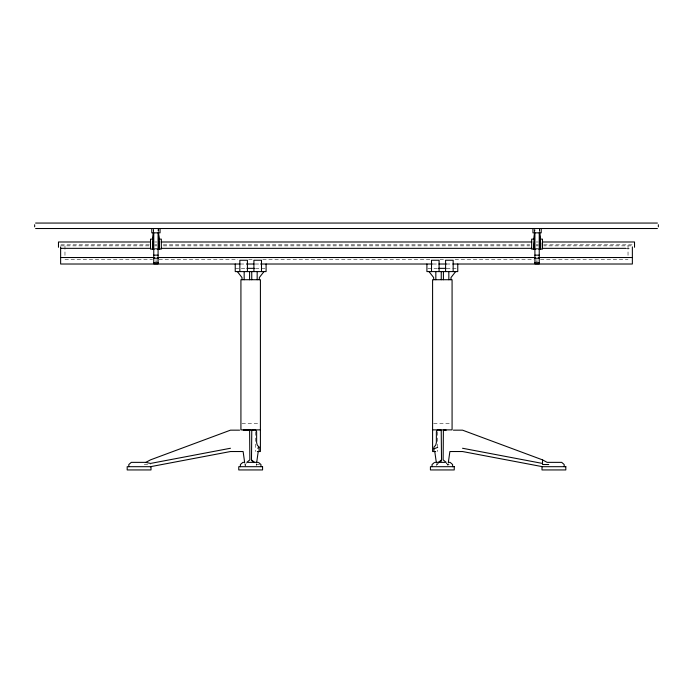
<?xml version="1.0" encoding="UTF-8"?>
<svg xmlns="http://www.w3.org/2000/svg" width="693" height="693" viewBox="0 0 693 693"><rect width="100%" height="100%" fill="white"/><g stroke="black" fill="none" stroke-linecap="round" stroke-linejoin="round"><path stroke-width="0.52" stroke-dasharray="3.46 2.6" d="M158.125 229.383L158.108 231.115L158.151 228.517M256.228 465.679L256.514 463.66M447.886 465.679L448.172 463.66M246.336 463.444L245.253 464.527L245.253 466.692M438.002 463.444L436.919 464.527L438.539 463.444M154.669 241.987L156.835 241.987M536.165 241.987L538.331 241.987M149.272 244.837L60.637 244.837L60.637 246.795M154.669 244.837L156.835 244.837M163.314 244.837L529.686 244.837M536.165 244.837L538.331 244.837M543.728 244.837L632.362 244.837L632.362 245.85L543.728 245.85M60.637 245.85L149.272 245.85M154.669 245.85L156.835 245.85M163.314 245.85L529.686 245.85M536.165 245.85L538.331 245.85M154.669 248.345L156.835 248.345M536.165 248.345L538.331 248.345M625.866 248.345L631.436 248.345M155.492 249.09L157.224 249.09M535.776 249.09L537.508 249.09M64.969 259.684L152.512 259.684M158.992 259.684L237.89 259.684M248.692 259.684L253.014 259.684M262.742 259.684L430.258 259.684M439.986 259.684L444.308 259.684M455.11 259.684L534.008 259.684M540.488 259.684L628.031 259.684M155.492 260.022L157.224 260.022M535.776 260.022L537.508 260.022M155.492 261.512L157.224 261.512M535.776 261.512L537.508 261.512M240.315 264.016L246.535 264.016M255.18 264.016L260.005 264.016M432.995 264.016L437.82 264.016M446.465 264.016L452.685 264.016M235.239 268.347L247.418 268.347M255.457 268.347L265.081 268.347M427.919 268.347L437.543 268.347M446.595 268.347L457.761 268.347M242.004 423.38L259.329 423.38M433.671 423.38L450.996 423.38M144.239 464.527L150.468 464.527M259.58 464.527L256.081 464.527L254.998 463.444M446.119 463.444L447.747 464.527L451.238 464.527M446.664 463.444L447.747 464.527M436.486 463.66L436.772 465.679M244.828 463.66L245.114 465.679M534.849 228.517L534.883 231.115L534.875 229.383M153.699 228.517L153.733 231.115L153.725 229.383M628.031 245.85L628.031 256.436M437.456 431.938L437.456 451.533M255.544 431.938L255.544 451.533M64.969 245.85L64.969 256.436M539.275 229.383L539.258 231.115L539.293 229.383M153.621 229.556L153.465 231.635L153.629 229.556M534.771 229.556L534.615 231.635L534.779 229.556M539.526 231.635L539.371 229.556L539.535 231.635M158.376 231.635L158.221 229.556L158.385 231.635"/><path stroke-width="1.04" d="M252.295 461.278L251.481 459.875L251.776 430.162L255.544 429.877L256.627 431.748L256.627 442.576L257.268 445.131L259.026 447.08L259.113 451.533M159.485 242.992L159.407 249.09L159.485 242.992L158.454 232.683L158.94 238.929M540.635 242.992L540.557 249.09L540.635 242.992L539.604 232.683L540.09 238.929M152.443 249.09L153.378 232.683L152.91 238.929M533.593 249.09L534.528 232.683L534.06 238.929M433.887 451.533L433.974 447.08L435.732 445.131L436.373 442.576L436.373 431.748L437.456 429.877L441.224 430.162L441.519 459.875L440.783 461.529M152.685 249.09L153.759 232.848L153.759 263.808L158.091 263.808L158.091 232.848L159.165 249.09M533.835 249.09L534.909 232.848L534.909 263.808L539.241 263.808L539.241 232.848L540.315 249.09M256.653 462.647L258.229 451.533M448.31 462.647L449.887 451.533L462.534 451.533L542.532 466.692M440.705 461.278L441.519 459.875L438.435 462.361M263.981 271.595L259.329 277.555L259.329 279.721M455.639 271.595L450.996 277.555L450.996 279.721M257.735 448.258L259.026 447.08M434.537 462.361L432.042 464.527L432.042 466.692M128.811 466.692L128.811 464.527L131.298 462.361L145.851 462.361L150.468 459.875L230.466 430.162L239.579 430.162M433.887 448.839L437.733 447.366M230.466 448.258L150.468 463.444L145.851 462.361M150.468 466.692L230.466 451.533L243.113 451.533L244.69 462.647M250.667 429.877L243.2 430.162L249.61 430.162L249.861 459.875L246.769 462.361L257.424 462.361M35.594 223.059L657.406 223.059M35.594 228.517L657.406 228.517M153.465 239.12L150.511 239.12L150.511 249.09L154.435 249.09M158.385 239.12L161.339 239.12L161.339 249.09L157.415 249.09M534.615 239.12L531.661 239.12L531.661 249.09L535.585 249.09M539.535 239.12L542.489 239.12L542.489 249.09L538.565 249.09M150.346 241.987L58.472 241.987L58.472 247.288M161.157 241.987L531.843 241.987M542.654 241.987L634.528 241.987L634.528 247.288M60.637 248.345L150.346 248.345M161.157 248.345L531.843 248.345M542.654 248.345L625.866 248.345M153.759 255.145L158.091 255.145M534.909 255.145L539.241 255.145M60.637 257.519L154.669 257.519M157.917 257.519L535.083 257.519M538.331 257.519L632.362 257.519M153.759 258.246L158.091 258.246M534.909 258.246L539.241 258.246M153.759 262.656L158.091 262.656M534.909 262.656L539.241 262.656M240.047 264.016L60.637 264.016L60.637 246.907M246.535 264.016L254.097 264.016M260.585 264.016L432.415 264.016M438.903 264.016L446.465 264.016M452.953 264.016L632.362 264.016L632.362 246.907M246.951 268.347L254.392 268.347M438.608 268.347L446.049 268.347M260.412 429.877L240.921 429.877L240.921 279.721L260.412 279.721L260.412 451.533L257.328 451.533M432.588 429.877L452.079 429.877L452.079 279.721L432.588 279.721L432.588 451.533L435.672 451.533M446.171 430.162L443.39 430.162L443.139 459.875L446.231 462.361L435.576 462.361M453.421 430.162L462.534 430.162L542.532 459.875L547.149 462.361L561.702 462.361L564.189 464.527L564.189 466.692M243.919 462.361L242.871 462.361L240.384 464.527L240.384 466.692M449.081 462.361L450.129 462.361L452.616 464.527L452.616 466.692M548.761 464.527L542.532 464.527L542.532 459.875M462.534 448.258L542.532 463.444M251.481 459.875L254.565 462.361M258.463 462.361L260.958 464.527L260.958 466.692M429.019 271.595L433.671 277.555L433.671 279.721M237.361 271.595L242.004 277.555L242.004 279.721M434.771 451.533L436.347 462.647M658.35 224.74L658.35 226.836M541.198 228.517L541.198 232.848L532.952 232.848L532.952 228.517M457.761 264.016L457.761 271.595L426.905 271.595L426.905 264.016M453.161 271.595L453.161 260.23L445.582 260.23L445.582 271.595M448.83 271.595L448.83 279.721M443.416 271.595L443.416 279.721M441.25 271.595L441.25 279.721M439.085 271.595L439.085 260.23L431.505 260.23L431.505 271.595M435.836 271.595L435.836 279.721M266.095 264.016L266.095 271.595L235.239 271.595L235.239 264.016M261.495 271.595L261.495 260.23L253.915 260.23L253.915 271.595M257.164 271.595L257.164 279.721M251.75 271.595L251.75 279.721M249.584 271.595L249.584 279.721M247.418 271.595L247.418 260.23L239.839 260.23L239.839 271.595M244.17 271.595L244.17 279.721M160.048 228.517L160.048 232.848L151.802 232.848L151.802 228.517M34.65 224.74L34.65 226.836M151.005 466.692L127.183 466.692L127.183 469.941L151.005 469.941L151.005 466.692M262.578 466.692L238.756 466.692L238.756 469.941L262.578 469.941L262.578 466.692M454.244 466.692L430.422 466.692L430.422 469.941L454.244 469.941L454.244 466.692M565.817 466.692L541.995 466.692L541.995 469.941L565.817 469.941L565.817 466.692"/></g></svg>
